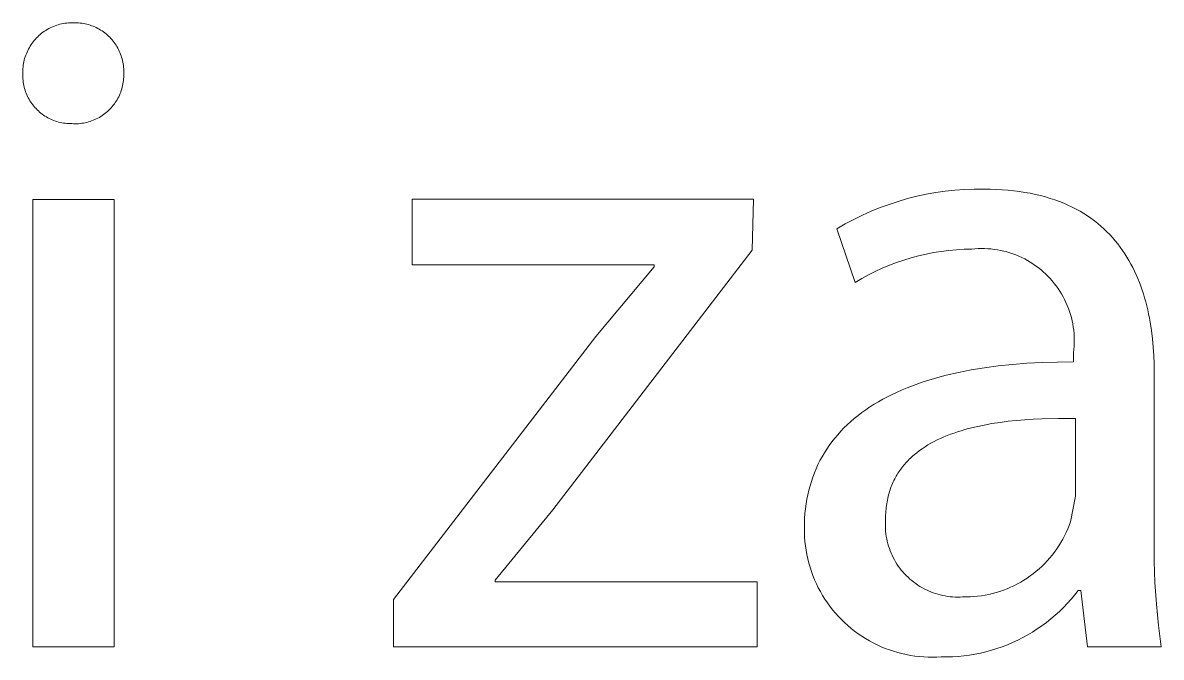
# Model space of a CAD drawing. Header units: millimetres. Extents: x -665 to 1920, y -373 to 1434.
# Drawn here: x 1187.94 to 1219.81, y -329.91 to -312.15 of the extents above; entities that cross this region are included whole.
import ezdxf

# ---------------------------------------------------------------- set-up
doc = ezdxf.new("R2010")
doc.units = ezdxf.units.MM
doc.header["$MEASUREMENT"] = 0
doc.layers.add('Domyślny', color=7, linetype='Continuous', true_color=0x000000)

msp = doc.modelspace()

# ---------------------------------------------------------------- linework, layer by layer
at = {"layer": 'Domyślny', "color": 18, "lineweight": 15, "true_color": 0x000000}
for p, q in [((1188.714, -312.291), (1188.757, -312.27)), ((1188.757, -312.27), (1188.801, -312.252)), ((1188.801, -312.252), (1188.846, -312.234)), ((1188.846, -312.234), (1188.892, -312.218)), ((1188.892, -312.218), (1188.937, -312.204)), ((1188.937, -312.204), (1188.984, -312.191)), ((1188.984, -312.191), (1189.031, -312.18)), ((1189.031, -312.18), (1189.078, -312.171)), ((1189.078, -312.171), (1189.125, -312.163)), ((1189.125, -312.163), (1189.173, -312.157)), ((1189.173, -312.157), (1189.221, -312.152)), ((1189.221, -312.152), (1189.269, -312.15)), ((1189.269, -312.15), (1189.317, -312.148)), ((1189.317, -312.148), (1189.365, -312.149)), ((1189.365, -312.149), (1189.411, -312.148)), ((1189.411, -312.148), (1189.458, -312.149)), ((1189.458, -312.149), (1189.505, -312.152)), ((1189.505, -312.152), (1189.552, -312.156)), ((1189.552, -312.156), (1189.598, -312.162)), ((1189.598, -312.162), (1189.645, -312.169)), ((1189.645, -312.169), (1189.691, -312.178)), ((1189.691, -312.178), (1189.736, -312.189)), ((1189.736, -312.189), (1189.782, -312.201)), ((1189.782, -312.201), (1189.826, -312.215)), ((1189.826, -312.215), (1189.871, -312.23)), ((1189.871, -312.23), (1189.915, -312.247)), ((1189.915, -312.247), (1189.958, -312.265)), ((1189.958, -312.265), (1190, -312.284)), ((1188.295, -312.609), (1188.328, -312.573)), ((1188.328, -312.573), (1188.362, -312.539)), ((1188.362, -312.539), (1188.397, -312.506)), ((1188.397, -312.506), (1188.433, -312.475)), ((1188.433, -312.475), (1188.47, -312.444)), ((1188.47, -312.444), (1188.509, -312.415)), ((1188.509, -312.415), (1188.548, -312.388)), ((1188.548, -312.388), (1188.588, -312.361)), ((1188.588, -312.361), (1188.629, -312.336)), ((1188.629, -312.336), (1188.671, -312.313)), ((1188.671, -312.313), (1188.714, -312.291)), ((1190, -312.284), (1190.042, -312.306)), ((1190.042, -312.306), (1190.083, -312.328)), ((1190.083, -312.328), (1190.123, -312.352)), ((1190.123, -312.352), (1190.163, -312.377)), ((1190.163, -312.377), (1190.201, -312.404)), ((1190.201, -312.404), (1190.239, -312.432)), ((1190.239, -312.432), (1190.276, -312.461)), ((1190.276, -312.461), (1190.311, -312.492)), ((1190.311, -312.492), (1190.346, -312.524)), ((1190.346, -312.524), (1190.379, -312.556)), ((1190.379, -312.556), (1190.411, -312.59)), ((1190.411, -312.59), (1190.443, -312.626)), ((1188.082, -312.927), (1188.104, -312.884)), ((1188.104, -312.884), (1188.127, -312.842)), ((1188.127, -312.842), (1188.151, -312.801)), ((1188.151, -312.801), (1188.178, -312.76)), ((1188.178, -312.76), (1188.205, -312.721)), ((1188.205, -312.721), (1188.234, -312.682)), ((1188.234, -312.682), (1188.264, -312.645)), ((1188.264, -312.645), (1188.295, -312.609)), ((1190.443, -312.626), (1190.472, -312.662)), ((1190.472, -312.662), (1190.501, -312.699)), ((1190.501, -312.699), (1190.528, -312.737)), ((1190.528, -312.737), (1190.554, -312.776)), ((1190.554, -312.776), (1190.579, -312.816)), ((1190.579, -312.816), (1190.602, -312.857)), ((1190.602, -312.857), (1190.624, -312.898)), ((1190.624, -312.898), (1190.644, -312.94)), ((1187.973, -313.244), (1187.984, -313.197)), ((1187.984, -313.197), (1187.996, -313.151)), ((1187.996, -313.151), (1188.01, -313.105)), ((1188.01, -313.105), (1188.026, -313.059)), ((1188.026, -313.059), (1188.043, -313.015)), ((1188.043, -313.015), (1188.062, -312.97)), ((1188.062, -312.97), (1188.082, -312.927)), ((1190.644, -312.94), (1190.663, -312.983)), ((1190.663, -312.983), (1190.681, -313.027)), ((1190.681, -313.027), (1190.697, -313.071)), ((1190.697, -313.071), (1190.711, -313.115)), ((1190.711, -313.115), (1190.724, -313.161)), ((1190.724, -313.161), (1190.735, -313.206)), ((1190.735, -313.206), (1190.745, -313.252)), ((1187.943, -313.53), (1187.944, -313.482)), ((1187.944, -313.578), (1187.943, -313.53)), ((1187.944, -313.482), (1187.946, -313.434)), ((1187.946, -313.434), (1187.951, -313.386)), ((1187.951, -313.386), (1187.956, -313.339)), ((1187.956, -313.339), (1187.964, -313.291)), ((1187.964, -313.291), (1187.973, -313.244)), ((1190.745, -313.252), (1190.753, -313.298)), ((1190.753, -313.298), (1190.759, -313.344)), ((1190.759, -313.344), (1190.764, -313.391)), ((1190.764, -313.391), (1190.768, -313.438)), ((1190.768, -313.438), (1190.77, -313.485)), ((1190.77, -313.532), (1190.768, -313.578)), ((1190.77, -313.485), (1190.77, -313.532)), ((1187.943, -313.625), (1187.944, -313.578)), ((1187.944, -313.671), (1187.943, -313.625)), ((1187.947, -313.718), (1187.944, -313.671)), ((1187.951, -313.764), (1187.947, -313.718)), ((1187.956, -313.81), (1187.951, -313.764)), ((1187.964, -313.856), (1187.956, -313.81)), ((1187.972, -313.902), (1187.964, -313.856)), ((1190.747, -313.861), (1190.738, -313.907)), ((1190.754, -313.814), (1190.747, -313.861)), ((1190.76, -313.767), (1190.754, -313.814)), ((1190.765, -313.72), (1190.76, -313.767)), ((1190.768, -313.673), (1190.765, -313.72)), ((1190.768, -313.578), (1190.769, -313.626)), ((1190.769, -313.626), (1190.768, -313.673)), ((1187.983, -313.947), (1187.972, -313.902)), ((1187.995, -313.992), (1187.983, -313.947)), ((1188.008, -314.036), (1187.995, -313.992)), ((1188.023, -314.08), (1188.008, -314.036)), ((1188.04, -314.124), (1188.023, -314.08)), ((1188.058, -314.167), (1188.04, -314.124)), ((1188.077, -314.209), (1188.058, -314.167)), ((1190.649, -314.176), (1190.628, -314.219)), ((1190.667, -314.133), (1190.649, -314.176)), ((1190.684, -314.089), (1190.667, -314.133)), ((1190.7, -314.044), (1190.684, -314.089)), ((1190.714, -313.999), (1190.7, -314.044)), ((1190.727, -313.953), (1190.714, -313.999)), ((1190.738, -313.907), (1190.727, -313.953)), ((1188.098, -314.25), (1188.077, -314.209)), ((1188.121, -314.291), (1188.098, -314.25)), ((1188.144, -314.331), (1188.121, -314.291)), ((1188.169, -314.37), (1188.144, -314.331)), ((1188.196, -314.409), (1188.169, -314.37)), ((1188.223, -314.446), (1188.196, -314.409)), ((1188.252, -314.482), (1188.223, -314.446)), ((1188.283, -314.518), (1188.252, -314.482)), ((1190.447, -314.495), (1190.416, -314.531)), ((1190.477, -314.459), (1190.447, -314.495)), ((1190.506, -314.421), (1190.477, -314.459)), ((1190.533, -314.383), (1190.506, -314.421)), ((1190.559, -314.343), (1190.533, -314.383)), ((1190.584, -314.303), (1190.559, -314.343)), ((1190.607, -314.261), (1190.584, -314.303)), ((1190.628, -314.219), (1190.607, -314.261)), ((1188.314, -314.552), (1188.283, -314.518)), ((1188.347, -314.585), (1188.314, -314.552)), ((1188.38, -314.617), (1188.347, -314.585)), ((1188.415, -314.648), (1188.38, -314.617)), ((1188.451, -314.678), (1188.415, -314.648)), ((1188.488, -314.706), (1188.451, -314.678)), ((1188.525, -314.733), (1188.488, -314.706)), ((1188.564, -314.759), (1188.525, -314.733)), ((1188.604, -314.783), (1188.564, -314.759)), ((1188.644, -314.806), (1188.604, -314.783)), ((1188.685, -314.828), (1188.644, -314.806)), ((1190.044, -314.82), (1190.002, -314.841)), ((1190.086, -314.797), (1190.044, -314.82)), ((1190.126, -314.773), (1190.086, -314.797)), ((1190.166, -314.747), (1190.126, -314.773)), ((1190.205, -314.72), (1190.166, -314.747)), ((1190.243, -314.692), (1190.205, -314.72)), ((1190.28, -314.662), (1190.243, -314.692)), ((1190.315, -314.631), (1190.28, -314.662)), ((1190.35, -314.599), (1190.315, -314.631)), ((1190.384, -314.566), (1190.35, -314.599)), ((1190.416, -314.531), (1190.384, -314.566)), ((1188.727, -314.848), (1188.685, -314.828)), ((1188.769, -314.867), (1188.727, -314.848)), ((1188.812, -314.884), (1188.769, -314.867)), ((1188.856, -314.9), (1188.812, -314.884)), ((1188.9, -314.915), (1188.856, -314.9)), ((1188.945, -314.927), (1188.9, -314.915)), ((1188.99, -314.939), (1188.945, -314.927)), ((1189.036, -314.948), (1188.99, -314.939)), ((1189.081, -314.957), (1189.036, -314.948)), ((1189.127, -314.963), (1189.081, -314.957)), ((1189.174, -314.968), (1189.127, -314.963)), ((1189.22, -314.971), (1189.174, -314.968)), ((1189.266, -314.973), (1189.22, -314.971)), ((1189.313, -314.973), (1189.266, -314.973)), ((1189.36, -314.976), (1189.313, -314.973)), ((1189.407, -314.977), (1189.36, -314.976)), ((1189.455, -314.976), (1189.407, -314.977)), ((1189.502, -314.974), (1189.455, -314.976)), ((1189.549, -314.97), (1189.502, -314.974)), ((1189.596, -314.964), (1189.549, -314.97)), ((1189.643, -314.957), (1189.596, -314.964)), ((1189.689, -314.948), (1189.643, -314.957)), ((1189.735, -314.937), (1189.689, -314.948)), ((1189.781, -314.925), (1189.735, -314.937)), ((1189.826, -314.911), (1189.781, -314.925)), ((1189.871, -314.896), (1189.826, -314.911)), ((1189.915, -314.879), (1189.871, -314.896)), ((1189.959, -314.861), (1189.915, -314.879)), ((1190.002, -314.841), (1189.959, -314.861)), ((1212.708, -317.073), (1212.969, -317.007)), ((1212.969, -317.007), (1213.233, -316.951)), ((1213.233, -316.951), (1213.498, -316.903)), ((1213.498, -316.903), (1213.764, -316.865)), ((1213.764, -316.865), (1214.032, -316.836)), ((1214.032, -316.836), (1214.301, -316.817)), ((1214.301, -316.817), (1214.57, -316.807)), ((1214.57, -316.807), (1214.84, -316.806)), ((1214.84, -316.806), (1215.017, -316.808)), ((1215.017, -316.808), (1215.19, -316.813)), ((1215.19, -316.813), (1215.358, -316.823)), ((1215.358, -316.823), (1215.523, -316.836)), ((1215.523, -316.836), (1215.684, -316.852)), ((1215.684, -316.852), (1215.841, -316.872)), ((1215.841, -316.872), (1215.993, -316.896)), ((1215.993, -316.896), (1216.142, -316.923)), ((1216.142, -316.923), (1216.287, -316.953)), ((1216.287, -316.953), (1216.428, -316.987)), ((1216.428, -316.987), (1216.566, -317.024)), ((1216.566, -317.024), (1216.699, -317.064)), ((1188.228, -317.092), (1190.501, -317.092)), ((1188.228, -329.62), (1188.228, -317.092)), ((1190.501, -317.092), (1190.501, -329.62)), ((1198.842, -318.923), (1198.842, -317.089)), ((1198.842, -317.089), (1208.392, -317.089)), ((1208.392, -317.089), (1208.357, -318.518)), ((1211.691, -317.426), (1211.94, -317.325)), ((1211.94, -317.325), (1212.193, -317.232)), ((1212.193, -317.232), (1212.449, -317.148)), ((1212.449, -317.148), (1212.708, -317.073)), ((1216.699, -317.064), (1216.829, -317.107)), ((1216.829, -317.107), (1216.956, -317.153)), ((1216.956, -317.153), (1217.079, -317.202)), ((1217.079, -317.202), (1217.198, -317.254)), ((1217.198, -317.254), (1217.314, -317.309)), ((1217.314, -317.309), (1217.426, -317.366)), ((1217.426, -317.366), (1217.535, -317.427)), ((1210.965, -317.781), (1211.203, -317.655)), ((1211.203, -317.655), (1211.445, -317.536)), ((1211.445, -317.536), (1211.691, -317.426)), ((1217.535, -317.427), (1217.64, -317.49)), ((1217.64, -317.49), (1217.742, -317.555)), ((1217.742, -317.555), (1217.841, -317.623)), ((1217.841, -317.623), (1217.937, -317.694)), ((1217.937, -317.694), (1218.029, -317.767)), ((1210.732, -317.916), (1210.965, -317.781)), ((1211.24, -319.423), (1210.732, -317.916)), ((1218.029, -317.767), (1218.118, -317.842)), ((1218.118, -317.842), (1218.204, -317.919)), ((1218.204, -317.919), (1218.288, -317.999)), ((1218.288, -317.999), (1218.368, -318.081)), ((1218.368, -318.081), (1218.445, -318.165)), ((1218.445, -318.165), (1218.519, -318.251)), ((1218.519, -318.251), (1218.59, -318.339)), ((1208.357, -318.518), (1202.778, -325.786)), ((1213.224, -318.624), (1213.015, -318.673)), ((1213.435, -318.583), (1213.224, -318.624)), ((1213.647, -318.549), (1213.435, -318.583)), ((1213.86, -318.522), (1213.647, -318.549)), ((1214.074, -318.502), (1213.86, -318.522)), ((1214.289, -318.49), (1214.074, -318.502)), ((1214.504, -318.485), (1214.289, -318.49)), ((1214.593, -318.476), (1214.504, -318.485)), ((1214.683, -318.471), (1214.593, -318.476)), ((1214.773, -318.469), (1214.683, -318.471)), ((1214.863, -318.47), (1214.773, -318.469)), ((1214.953, -318.474), (1214.863, -318.47)), ((1215.043, -318.481), (1214.953, -318.474)), ((1215.132, -318.492), (1215.043, -318.481)), ((1215.221, -318.505), (1215.132, -318.492)), ((1215.31, -318.522), (1215.221, -318.505)), ((1215.398, -318.541), (1215.31, -318.522)), ((1215.485, -318.564), (1215.398, -318.541)), ((1215.571, -318.59), (1215.485, -318.564)), ((1215.656, -318.619), (1215.571, -318.59)), ((1215.741, -318.65), (1215.656, -318.619)), ((1218.59, -318.339), (1218.658, -318.429)), ((1218.658, -318.429), (1218.724, -318.521)), ((1218.724, -318.521), (1218.787, -318.614)), ((1218.787, -318.614), (1218.847, -318.709)), ((1205.619, -318.923), (1198.842, -318.923)), ((1205.619, -318.983), (1205.619, -318.923)), ((1212.198, -318.939), (1212, -319.022)), ((1212.399, -318.862), (1212.198, -318.939)), ((1212.602, -318.792), (1212.399, -318.862)), ((1212.807, -318.729), (1212.602, -318.792)), ((1213.015, -318.673), (1212.807, -318.729)), ((1215.824, -318.685), (1215.741, -318.65)), ((1215.906, -318.722), (1215.824, -318.685)), ((1215.986, -318.762), (1215.906, -318.722)), ((1216.065, -318.806), (1215.986, -318.762)), ((1216.143, -318.851), (1216.065, -318.806)), ((1216.218, -318.9), (1216.143, -318.851)), ((1216.293, -318.951), (1216.218, -318.9)), ((1216.365, -319.004), (1216.293, -318.951)), ((1218.847, -318.709), (1218.905, -318.806)), ((1218.905, -318.806), (1218.959, -318.905)), ((1218.959, -318.905), (1219.012, -319.005)), ((1203.983, -320.929), (1205.619, -318.983)), ((1211.613, -319.21), (1211.425, -319.313)), ((1211.805, -319.113), (1211.613, -319.21)), ((1212, -319.022), (1211.805, -319.113)), ((1216.435, -319.06), (1216.365, -319.004)), ((1216.504, -319.119), (1216.435, -319.06)), ((1216.57, -319.18), (1216.504, -319.119)), ((1216.634, -319.243), (1216.57, -319.18)), ((1216.696, -319.308), (1216.634, -319.243)), ((1219.012, -319.005), (1219.061, -319.106)), ((1219.061, -319.106), (1219.109, -319.209)), ((1219.109, -319.209), (1219.153, -319.313)), ((1211.425, -319.313), (1211.24, -319.423)), ((1216.756, -319.376), (1216.696, -319.308)), ((1216.813, -319.445), (1216.756, -319.376)), ((1216.868, -319.516), (1216.813, -319.445)), ((1216.92, -319.59), (1216.868, -319.516)), ((1216.97, -319.665), (1216.92, -319.59)), ((1219.153, -319.313), (1219.196, -319.419)), ((1219.196, -319.419), (1219.236, -319.525)), ((1219.236, -319.525), (1219.274, -319.633)), ((1217.017, -319.741), (1216.97, -319.665)), ((1217.061, -319.82), (1217.017, -319.741)), ((1217.103, -319.9), (1217.061, -319.82)), ((1217.142, -319.981), (1217.103, -319.9)), ((1219.274, -319.633), (1219.309, -319.742)), ((1219.309, -319.742), (1219.342, -319.852)), ((1219.342, -319.852), (1219.373, -319.963)), ((1217.178, -320.063), (1217.142, -319.981)), ((1217.211, -320.147), (1217.178, -320.063)), ((1217.241, -320.232), (1217.211, -320.147)), ((1217.268, -320.318), (1217.241, -320.232)), ((1219.373, -319.963), (1219.402, -320.075)), ((1219.402, -320.075), (1219.429, -320.188)), ((1219.429, -320.188), (1219.454, -320.301)), ((1217.292, -320.404), (1217.268, -320.318)), ((1217.313, -320.492), (1217.292, -320.404)), ((1217.331, -320.58), (1217.313, -320.492)), ((1219.454, -320.301), (1219.477, -320.416)), ((1219.477, -320.416), (1219.497, -320.53)), ((1219.497, -320.53), (1219.533, -320.762)), ((1217.346, -320.669), (1217.331, -320.58)), ((1217.358, -320.758), (1217.346, -320.669)), ((1217.367, -320.848), (1217.358, -320.758)), ((1217.373, -320.938), (1217.367, -320.848)), ((1219.533, -320.762), (1219.562, -320.995)), ((1198.317, -328.3), (1203.983, -320.929)), ((1217.371, -321.207), (1217.375, -321.118)), ((1217.375, -321.027), (1217.373, -320.938)), ((1217.375, -321.118), (1217.375, -321.027)), ((1219.562, -320.995), (1219.583, -321.23)), ((1217.354, -321.387), (1217.364, -321.297)), ((1217.354, -321.645), (1217.354, -321.387)), ((1217.364, -321.297), (1217.371, -321.207)), ((1219.583, -321.23), (1219.598, -321.466)), ((1219.598, -321.466), (1219.607, -321.702)), ((1214.492, -321.867), (1214.862, -321.806)), ((1214.862, -321.806), (1215.245, -321.755)), ((1215.245, -321.755), (1215.641, -321.714)), ((1215.641, -321.714), (1216.05, -321.682)), ((1216.05, -321.682), (1216.472, -321.66)), ((1216.472, -321.66), (1216.907, -321.647)), ((1216.907, -321.647), (1217.354, -321.645)), ((1219.607, -321.702), (1219.61, -321.938)), ((1213.146, -322.203), (1213.302, -322.153)), ((1213.302, -322.153), (1213.462, -322.105)), ((1213.462, -322.105), (1213.625, -322.06)), ((1213.625, -322.06), (1213.792, -322.016)), ((1213.792, -322.016), (1214.135, -321.937)), ((1214.135, -321.937), (1214.492, -321.867)), ((1219.61, -321.938), (1219.61, -326.622)), ((1212.415, -322.489), (1212.555, -322.427)), ((1212.555, -322.427), (1212.697, -322.368)), ((1212.697, -322.368), (1212.843, -322.311)), ((1212.843, -322.311), (1212.993, -322.256)), ((1212.993, -322.256), (1213.146, -322.203)), ((1211.772, -322.831), (1211.894, -322.758)), ((1211.894, -322.758), (1212.019, -322.687)), ((1212.019, -322.687), (1212.148, -322.619)), ((1212.148, -322.619), (1212.28, -322.553)), ((1212.28, -322.553), (1212.415, -322.489)), ((1211.321, -323.145), (1211.428, -323.063)), ((1211.428, -323.063), (1211.539, -322.984)), ((1211.539, -322.984), (1211.654, -322.906)), ((1211.654, -322.906), (1211.772, -322.831)), ((1210.927, -323.494), (1211.02, -323.404)), ((1211.02, -323.404), (1211.117, -323.315)), ((1211.117, -323.315), (1211.217, -323.229)), ((1211.217, -323.229), (1211.321, -323.145)), ((1214.849, -323.411), (1214.631, -323.457)), ((1215.071, -323.37), (1214.849, -323.411)), ((1215.297, -323.336), (1215.071, -323.37)), ((1215.526, -323.306), (1215.297, -323.336)), ((1215.757, -323.282), (1215.526, -323.306)), ((1215.991, -323.262), (1215.757, -323.282)), ((1216.227, -323.247), (1215.991, -323.262)), ((1216.463, -323.236), (1216.227, -323.247)), ((1216.936, -323.226), (1216.463, -323.236)), ((1217.406, -323.229), (1216.936, -323.226)), ((1217.406, -325.399), (1217.406, -323.229)), ((1210.671, -323.779), (1210.753, -323.682)), ((1210.753, -323.682), (1210.838, -323.587)), ((1210.838, -323.587), (1210.927, -323.494)), ((1213.722, -323.746), (1213.629, -323.787)), ((1213.816, -323.707), (1213.722, -323.746)), ((1213.912, -323.67), (1213.816, -323.707)), ((1214.01, -323.635), (1213.912, -323.67)), ((1214.11, -323.601), (1214.01, -323.635)), ((1214.211, -323.569), (1214.11, -323.601)), ((1214.314, -323.539), (1214.211, -323.569)), ((1214.418, -323.51), (1214.314, -323.539)), ((1214.631, -323.457), (1214.418, -323.51)), ((1210.447, -324.083), (1210.518, -323.98)), ((1210.518, -323.98), (1210.592, -323.878)), ((1210.592, -323.878), (1210.671, -323.779)), ((1213.197, -324.021), (1213.118, -324.073)), ((1213.279, -323.97), (1213.197, -324.021)), ((1213.363, -323.921), (1213.279, -323.97)), ((1213.45, -323.875), (1213.363, -323.921)), ((1213.538, -323.83), (1213.45, -323.875)), ((1213.629, -323.787), (1213.538, -323.83)), ((1210.257, -324.407), (1210.316, -324.297)), ((1210.316, -324.297), (1210.38, -324.189)), ((1210.38, -324.189), (1210.447, -324.083)), ((1212.757, -324.369), (1212.724, -324.402)), ((1212.79, -324.337), (1212.757, -324.369)), ((1212.824, -324.306), (1212.79, -324.337)), ((1212.858, -324.275), (1212.824, -324.306)), ((1212.893, -324.244), (1212.858, -324.275)), ((1212.929, -324.214), (1212.893, -324.244)), ((1212.966, -324.185), (1212.929, -324.214)), ((1213.04, -324.128), (1212.966, -324.185)), ((1213.118, -324.073), (1213.04, -324.128)), ((1210.1, -324.749), (1210.148, -324.633)), ((1210.148, -324.633), (1210.201, -324.519)), ((1210.201, -324.519), (1210.257, -324.407)), ((1212.491, -324.684), (1212.465, -324.721)), ((1212.517, -324.646), (1212.491, -324.684)), ((1212.545, -324.61), (1212.517, -324.646)), ((1212.573, -324.573), (1212.545, -324.61)), ((1212.602, -324.538), (1212.573, -324.573)), ((1212.631, -324.503), (1212.602, -324.538)), ((1212.662, -324.469), (1212.631, -324.503)), ((1212.693, -324.435), (1212.662, -324.469)), ((1212.724, -324.402), (1212.693, -324.435)), ((1209.978, -325.11), (1210.015, -324.988)), ((1210.015, -324.988), (1210.056, -324.867)), ((1210.056, -324.867), (1210.1, -324.749)), ((1212.307, -325.004), (1212.288, -325.047)), ((1212.327, -324.962), (1212.307, -325.004)), ((1212.348, -324.92), (1212.327, -324.962)), ((1212.37, -324.879), (1212.348, -324.92)), ((1212.392, -324.839), (1212.37, -324.879)), ((1212.416, -324.799), (1212.392, -324.839)), ((1212.44, -324.76), (1212.416, -324.799)), ((1212.465, -324.721), (1212.44, -324.76)), ((1209.915, -325.361), (1209.945, -325.234)), ((1209.945, -325.234), (1209.978, -325.11)), ((1212.19, -325.318), (1212.177, -325.365)), ((1212.204, -325.271), (1212.19, -325.318)), ((1212.219, -325.225), (1212.204, -325.271)), ((1212.235, -325.179), (1212.219, -325.225)), ((1212.251, -325.134), (1212.235, -325.179)), ((1212.269, -325.09), (1212.251, -325.134)), ((1212.288, -325.047), (1212.269, -325.09)), ((1209.851, -325.753), (1209.869, -325.62)), ((1209.869, -325.62), (1209.89, -325.489)), ((1209.89, -325.489), (1209.915, -325.361)), ((1212.125, -325.613), (1212.118, -325.664)), ((1212.134, -325.562), (1212.125, -325.613)), ((1212.143, -325.512), (1212.134, -325.562)), ((1212.153, -325.462), (1212.143, -325.512)), ((1212.165, -325.413), (1212.153, -325.462)), ((1212.177, -325.365), (1212.165, -325.413)), ((1217.268, -326.123), (1217.406, -325.399)), ((1202.778, -325.786), (1201.167, -327.758)), ((1209.827, -326.024), (1209.837, -325.887)), ((1209.837, -325.887), (1209.851, -325.753)), ((1212.095, -325.933), (1212.093, -325.989)), ((1212.097, -325.878), (1212.095, -325.933)), ((1212.101, -325.823), (1212.097, -325.878)), ((1212.105, -325.77), (1212.101, -325.823)), ((1212.111, -325.717), (1212.105, -325.77)), ((1212.118, -325.664), (1212.111, -325.717)), ((1209.819, -326.303), (1209.821, -326.163)), ((1209.821, -326.163), (1209.827, -326.024)), ((1212.088, -326.114), (1212.087, -326.184)), ((1212.087, -326.184), (1212.087, -326.253)), ((1212.087, -326.253), (1212.09, -326.323)), ((1212.093, -326.045), (1212.088, -326.114)), ((1212.093, -325.989), (1212.093, -326.045)), ((1217.192, -326.321), (1217.231, -326.223)), ((1217.231, -326.223), (1217.268, -326.123)), ((1209.82, -326.426), (1209.819, -326.303)), ((1209.825, -326.549), (1209.82, -326.426)), ((1209.835, -326.672), (1209.825, -326.549)), ((1212.09, -326.323), (1212.095, -326.392)), ((1212.095, -326.392), (1212.103, -326.461)), ((1212.103, -326.461), (1212.113, -326.53)), ((1212.113, -326.53), (1212.125, -326.598)), ((1212.125, -326.598), (1212.14, -326.666)), ((1217, -326.701), (1217.053, -326.608)), ((1217.053, -326.608), (1217.102, -326.514)), ((1217.102, -326.514), (1217.149, -326.419)), ((1217.149, -326.419), (1217.192, -326.321)), ((1209.848, -326.795), (1209.835, -326.672)), ((1209.866, -326.916), (1209.848, -326.795)), ((1209.888, -327.037), (1209.866, -326.916)), ((1212.14, -326.666), (1212.157, -326.733)), ((1212.157, -326.733), (1212.177, -326.8)), ((1212.177, -326.8), (1212.198, -326.866)), ((1212.198, -326.866), (1212.222, -326.931)), ((1212.222, -326.931), (1212.248, -326.996)), ((1216.823, -326.966), (1216.885, -326.88)), ((1216.885, -326.88), (1216.944, -326.791)), ((1216.944, -326.791), (1217, -326.701)), ((1219.61, -326.622), (1219.611, -327.223)), ((1209.914, -327.158), (1209.888, -327.037)), ((1209.944, -327.277), (1209.914, -327.158)), ((1212.248, -326.996), (1212.276, -327.059)), ((1212.276, -327.059), (1212.307, -327.121)), ((1212.307, -327.121), (1212.339, -327.183)), ((1212.339, -327.183), (1212.374, -327.243)), ((1212.374, -327.243), (1212.411, -327.302)), ((1216.546, -327.29), (1216.62, -327.212)), ((1216.62, -327.212), (1216.69, -327.133)), ((1216.69, -327.133), (1216.758, -327.051)), ((1216.758, -327.051), (1216.823, -326.966)), ((1219.611, -327.223), (1219.631, -327.824)), ((1209.978, -327.395), (1209.944, -327.277)), ((1210.017, -327.512), (1209.978, -327.395)), ((1210.059, -327.628), (1210.017, -327.512)), ((1212.411, -327.302), (1212.449, -327.36)), ((1212.449, -327.36), (1212.49, -327.416)), ((1212.49, -327.416), (1212.533, -327.471)), ((1212.533, -327.471), (1212.577, -327.524)), ((1212.577, -327.524), (1212.623, -327.576)), ((1216.229, -327.572), (1216.312, -327.506)), ((1216.312, -327.506), (1216.392, -327.436)), ((1216.392, -327.436), (1216.471, -327.364)), ((1216.471, -327.364), (1216.546, -327.29)), ((1201.167, -327.758), (1201.167, -327.801)), ((1201.167, -327.801), (1208.495, -327.801)), ((1208.495, -327.801), (1208.495, -329.618)), ((1210.106, -327.742), (1210.059, -327.628)), ((1210.156, -327.854), (1210.106, -327.742)), ((1210.21, -327.965), (1210.156, -327.854)), ((1212.623, -327.576), (1212.671, -327.626)), ((1212.671, -327.626), (1212.721, -327.675)), ((1212.721, -327.675), (1212.772, -327.722)), ((1212.772, -327.722), (1212.825, -327.767)), ((1212.825, -327.767), (1212.879, -327.81)), ((1212.879, -327.81), (1212.935, -327.851)), ((1212.935, -327.851), (1212.992, -327.891)), ((1212.992, -327.891), (1213.051, -327.928)), ((1215.687, -327.909), (1215.782, -327.861)), ((1215.782, -327.861), (1215.875, -327.809)), ((1215.875, -327.809), (1215.966, -327.755)), ((1215.966, -327.755), (1216.056, -327.697)), ((1216.056, -327.697), (1216.143, -327.636)), ((1216.143, -327.636), (1216.229, -327.572)), ((1219.631, -327.824), (1219.671, -328.424)), ((1210.268, -328.073), (1210.21, -327.965)), ((1210.329, -328.18), (1210.268, -328.073)), ((1210.394, -328.284), (1210.329, -328.18)), ((1213.051, -327.928), (1213.111, -327.963)), ((1213.111, -327.963), (1213.172, -327.997)), ((1213.172, -327.997), (1213.234, -328.028)), ((1213.234, -328.028), (1213.297, -328.057)), ((1213.297, -328.057), (1213.361, -328.084)), ((1213.361, -328.084), (1213.426, -328.108)), ((1213.426, -328.108), (1213.492, -328.131)), ((1213.492, -328.131), (1213.558, -328.151)), ((1213.558, -328.151), (1213.625, -328.169)), ((1213.625, -328.169), (1213.693, -328.184)), ((1213.693, -328.184), (1213.761, -328.197)), ((1213.761, -328.197), (1213.83, -328.208)), ((1213.83, -328.208), (1213.899, -328.217)), ((1214.564, -328.215), (1214.67, -328.205)), ((1214.67, -328.205), (1214.776, -328.191)), ((1214.776, -328.191), (1214.881, -328.174)), ((1214.881, -328.174), (1214.985, -328.153)), ((1214.985, -328.153), (1215.089, -328.128)), ((1215.089, -328.128), (1215.191, -328.1)), ((1215.191, -328.1), (1215.293, -328.069)), ((1215.293, -328.069), (1215.394, -328.034)), ((1215.394, -328.034), (1215.493, -327.996)), ((1215.493, -327.996), (1215.591, -327.954)), ((1215.591, -327.954), (1215.687, -327.909)), ((1217.386, -328.167), (1217.285, -328.288)), ((1217.483, -328.043), (1217.386, -328.167)), ((1217.561, -328.043), (1217.483, -328.043)), ((1217.741, -329.619), (1217.561, -328.043)), ((1198.317, -329.618), (1198.317, -328.3)), ((1210.463, -328.386), (1210.394, -328.284)), ((1210.535, -328.486), (1210.463, -328.386)), ((1210.611, -328.583), (1210.535, -328.486)), ((1213.899, -328.217), (1213.968, -328.223)), ((1213.968, -328.223), (1214.037, -328.227)), ((1214.037, -328.227), (1214.107, -328.228)), ((1214.107, -328.228), (1214.176, -328.227)), ((1214.176, -328.227), (1214.245, -328.224)), ((1214.245, -328.224), (1214.352, -328.224)), ((1214.352, -328.224), (1214.458, -328.221)), ((1214.458, -328.221), (1214.564, -328.215)), ((1217.07, -328.52), (1216.957, -328.63)), ((1217.179, -328.406), (1217.07, -328.52)), ((1217.285, -328.288), (1217.179, -328.406)), ((1219.671, -328.424), (1219.73, -329.022)), ((1210.69, -328.678), (1210.611, -328.583)), ((1210.772, -328.769), (1210.69, -328.678)), ((1210.857, -328.858), (1210.772, -328.769)), ((1216.72, -328.839), (1216.596, -328.937)), ((1216.84, -328.737), (1216.72, -328.839)), ((1216.957, -328.63), (1216.84, -328.737)), ((1210.946, -328.944), (1210.857, -328.858)), ((1211.037, -329.027), (1210.946, -328.944)), ((1211.131, -329.106), (1211.037, -329.027)), ((1211.227, -329.182), (1211.131, -329.106)), ((1216.339, -329.121), (1216.206, -329.206)), ((1216.469, -329.031), (1216.339, -329.121)), ((1216.596, -328.937), (1216.469, -329.031)), ((1219.73, -329.022), (1219.808, -329.619)), ((1211.326, -329.255), (1211.227, -329.182)), ((1211.428, -329.325), (1211.326, -329.255)), ((1211.532, -329.391), (1211.428, -329.325)), ((1211.638, -329.453), (1211.532, -329.391)), ((1211.747, -329.511), (1211.638, -329.453)), ((1215.791, -329.435), (1215.648, -329.501)), ((1215.932, -329.363), (1215.791, -329.435)), ((1216.071, -329.287), (1215.932, -329.363)), ((1216.206, -329.206), (1216.071, -329.287)), ((1190.501, -329.62), (1188.228, -329.62)), ((1208.495, -329.618), (1198.317, -329.618)), ((1211.857, -329.566), (1211.747, -329.511)), ((1211.969, -329.617), (1211.857, -329.566)), ((1212.083, -329.664), (1211.969, -329.617)), ((1212.198, -329.707), (1212.083, -329.664)), ((1212.315, -329.746), (1212.198, -329.707)), ((1212.433, -329.781), (1212.315, -329.746)), ((1212.552, -329.812), (1212.433, -329.781)), ((1214.749, -329.796), (1214.594, -329.827)), ((1214.903, -329.759), (1214.749, -329.796)), ((1215.055, -329.718), (1214.903, -329.759)), ((1215.206, -329.671), (1215.055, -329.718)), ((1215.355, -329.62), (1215.206, -329.671)), ((1215.503, -329.563), (1215.355, -329.62)), ((1215.648, -329.501), (1215.503, -329.563)), ((1219.808, -329.619), (1217.741, -329.619)), ((1212.672, -329.839), (1212.552, -329.812)), ((1212.793, -329.862), (1212.672, -329.839)), ((1212.914, -329.88), (1212.793, -329.862)), ((1213.037, -329.895), (1212.914, -329.88)), ((1213.159, -329.905), (1213.037, -329.895)), ((1213.282, -329.911), (1213.159, -329.905)), ((1213.405, -329.912), (1213.282, -329.911)), ((1213.528, -329.91), (1213.405, -329.912)), ((1213.651, -329.903), (1213.528, -329.91)), ((1213.809, -329.903), (1213.651, -329.903)), ((1213.967, -329.899), (1213.809, -329.903)), ((1214.125, -329.889), (1213.967, -329.899)), ((1214.282, -329.873), (1214.125, -329.889)), ((1214.438, -329.853), (1214.282, -329.873)), ((1214.594, -329.827), (1214.438, -329.853))]:
    msp.add_line(p, q, dxfattribs=at)

doc.saveas('drawing.dxf')
